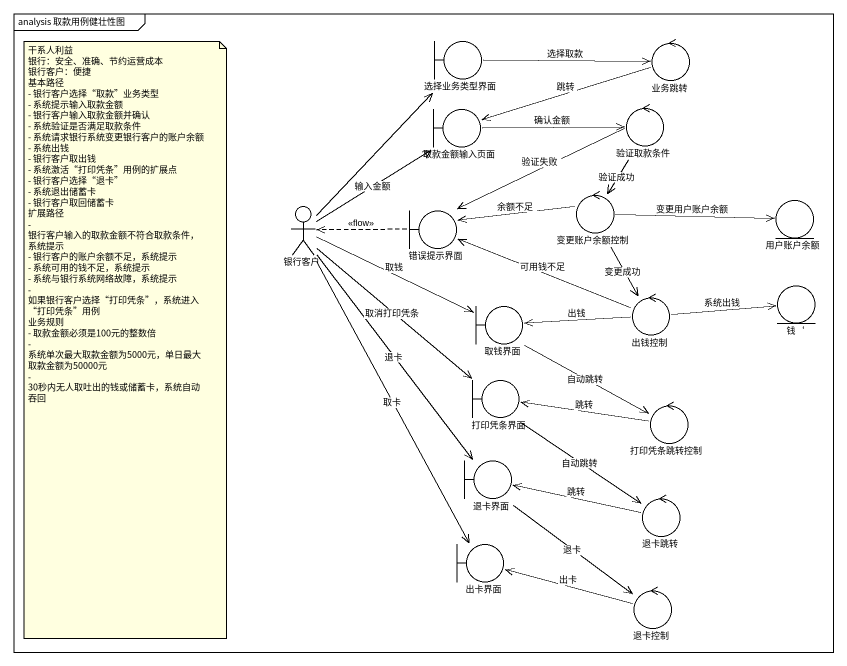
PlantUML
@startuml
mainframe analysis 取款用例健壮性图
boundary 选择业务类型界面
control 业务跳转
boundary 取款金额输入页面
control 验证取款条件
actor 银行客户
boundary 错误提示界面
control 变更账户余额控制
entity 用户账户余额
entity "钱‘" as 钱
boundary 取钱界面
control 出钱控制
boundary 打印凭条界面
control 打印凭条跳转控制
boundary 退卡界面
control 退卡跳转
boundary 出卡界面
control 退卡控制
选择业务类型界面 -right-> 业务跳转 : 选择取款
业务跳转 -left-> 取款金额输入页面 : 跳转
取款金额输入页面 -right-> 验证取款条件 : 确认金额
验证取款条件 -left-> 错误提示界面 : 验证失败
验证取款条件 --> 变更账户余额控制 : 验证成功
银行客户 -up-> 选择业务类型界面
银行客户 -up-> 取款金额输入页面 : 输入金额
银行客户 -right-> 取钱界面 : 取钱
银行客户 --> 打印凭条界面 : 取消打印凭条
银行客户 --> 退卡界面 : 退卡
银行客户 --> 出卡界面 : 取卡
错误提示界面 .left.> 银行客户 : <<flow>>
变更账户余额控制 -left-> 错误提示界面 : 余额不足
变更账户余额控制 -right-> 用户账户余额 : 变更用户账户余额
变更账户余额控制 --> 出钱控制 : 变更成功
取钱界面 --> 打印凭条跳转控制 : 自动跳转
出钱控制 -left-> 错误提示界面 : 可用钱不足
出钱控制 -right-> 钱 : 系统出钱
出钱控制 -left-> 取钱界面 : 出钱
打印凭条界面 --> 退卡跳转 : 自动跳转
打印凭条跳转控制 -left-> 打印凭条界面 : 跳转
退卡界面 --> 退卡控制 : 退卡
退卡跳转 -left-> 退卡界面 : 跳转
退卡控制 -left-> 出卡界面 : 出卡
note as N1
  干系人利益
  银行：安全、准确、节约运营成本
  银行客户：便捷
  基本路径
  - 银行客户选择“取款”业务类型
  - 系统提示输入取款金额
  - 银行客户输入取款金额并确认
  - 系统验证是否满足取款条件
  - 系统请求银行系统变更银行客户的账户余额
  - 系统出钱
  - 银行客户取出钱
  - 系统激活“打印凭条”用例的扩展点
  - 银行客户选择“退卡”
  - 系统退出储蓄卡
  - 银行客户取回储蓄卡
  扩展路径
  - 银行客户输入的取款金额不符合取款条件，系统提示
  - 银行客户的账户余额不足，系统提示
  - 系统可用的钱不足，系统提示
  - 系统与银行系统网络故障，系统提示
  - 如果银行客户选择“打印凭条”，系统进入“打印凭条”用例
  业务规则
  - 取款金额必须是100元的整数倍
  - 系统单次最大取款金额为5000元，单日最大取款金额为50000元
  - 30秒内无人取吐出的钱或储蓄卡，系统自动吞回
end note
@enduml
